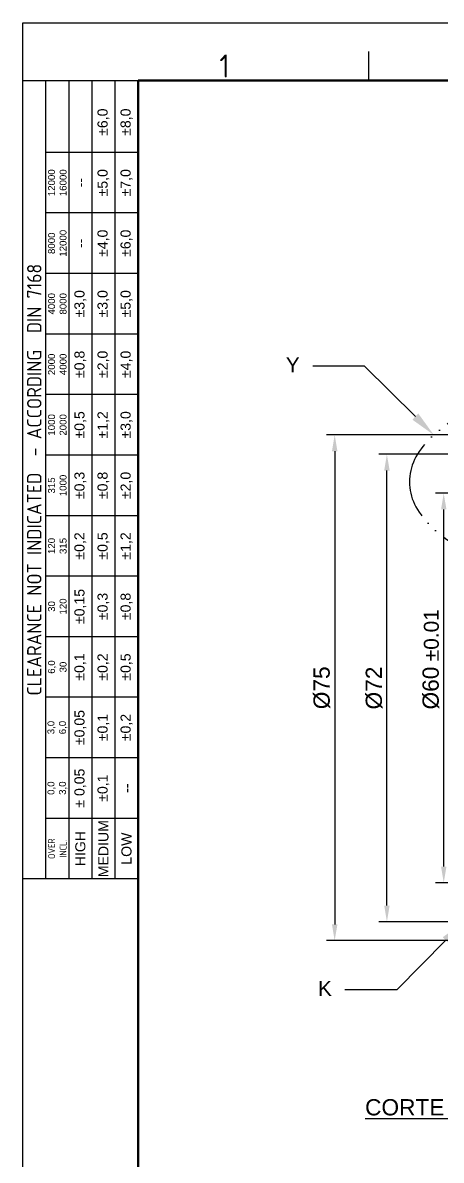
# Model space of a CAD drawing. Header units: millimetres. Extents: x 2217 to 2590, y 1108 to 1371.
# Drawn here: x 2217.2 to 2281.7, y 1196.2 to 1371.4 of the extents above; entities that cross this region are included whole.
import ezdxf
from ezdxf import colors
from ezdxf.entities.mleader import LeaderData, LeaderLine
from ezdxf.enums import TextEntityAlignment as Align
from ezdxf.math import Vec2, Vec3

# ---------------------------------------------------------------- set-up
doc = ezdxf.new("R2010")
doc.units = ezdxf.units.MM
doc.linetypes.add('ACAD_ISO05W100', pattern=[33, 24, -3, 0, -3, 0, -3])
doc.layers.add('AM_0', color=7, linetype='Continuous', lineweight=50)
doc.layers.add('AM_BOR', color=7, linetype='Continuous', lineweight=50)
doc.styles.add('ACISOTS', font='isocp.shx', dxfattribs={"height": 1})
doc.styles.get("Standard").update_dxf_attribs({"font": 'arial.ttf'})
doc.dimstyles.new('ISO-25', dxfattribs={"dimtxt": 2.5, "dimasz": 2.5, "dimexe": 1.25, "dimexo": 0.625, "dimtad": 1, "dimtxsty": 'Standard', "dimcen": 2.5, "dimadec": 0, "dimazin": 0, "dimtfac": 1, "dimtmove": 0, "dimatfit": 3, "dimfxl": 1, "dimarcsym": 0})

# ---------------------------------------------------------------- blocks, each defined once
blk = doc.blocks.new('A3 ZTL')
for p, q in [((19.57, 280.82), (19.57, 9.78)), ((401.17, 280.82), (19.57, 280.82))]:
    blk.add_line(p, q)
at = {"layer": 'AM_BOR', "color": 135, "lineweight": 25}
for p, q in [((0, 0), (0, 290.61)), ((0, 290.61), (410.96, 290.61)), ((58.71, 280.82), (58.71, 285.71)), ((3.91, 145.3), (3.91, 280.82)), ((7.83, 280.82), (7.83, 145.3)), ((11.74, 280.82), (11.74, 145.3)), ((15.66, 145.3), (15.66, 280.82)), ((19.57, 268.59), (3.91, 268.59)), ((19.57, 258.32), (3.91, 258.32)), ((19.57, 248.04), (3.91, 248.04)), ((19.57, 237.77), (3.91, 237.77)), ((19.57, 227.5), (3.91, 227.5)), ((19.57, 217.22), (3.91, 217.22)), ((19.57, 206.95), (3.91, 206.95)), ((19.57, 196.67), (3.91, 196.67)), ((19.57, 186.4), (3.91, 186.4)), ((19.57, 176.13), (3.91, 176.13)), ((19.57, 165.85), (3.91, 165.85)), ((19.57, 155.58), (3.91, 155.58))]:
    blk.add_line(p, q, dxfattribs=at)
blk.add_lwpolyline([(19.57, 145.3), (0, 145.3), (0, 280.82), (19.57, 280.82)], close=True, dxfattribs=at)
at = {"layer": 'AM_BOR', "color": 135, "lineweight": 25, "style": 'ACISOTS'}
blk.add_text('1', height=3.91, dxfattribs=at).set_placement((34.25, 283.27), align=Align.MIDDLE)
at = {"layer": 'AM_BOR', "color": 135, "lineweight": 25, "attachment_point": 5, "rotation": 90}
for s, insert, char_height, width in [('±6,0', (13.7, 273.73), 1.712, 10.274), ('±8,0', (17.61, 273.73), 1.712, 10.274), ('12000\\P16000', (5.87, 263.45), 1.174, 10.274), ('±5,0', (13.7, 263.45), 1.712, 10.274), ('±7,0', (17.61, 263.45), 1.712, 10.274), ('--', (9.78, 263.45), 1.712, 10.274), ('8000\\P12000', (5.87, 253.18), 1.174, 10.274), ('±4,0', (13.7, 253.18), 1.712, 10.274), ('±6,0', (17.61, 253.18), 1.712, 10.274), ('--', (9.78, 253.18), 1.712, 10.274), ('{\\Fisocp.shx|c0;CLEARANCE NOT INDICATED  - ACCORDING  DIN 7168}', (1.96, 213.06), 2.4462, 135.5186), ('4000\\P8000', (5.87, 242.91), 1.174, 10.274), ('±3,0', (9.78, 242.91), 1.712, 10.274), ('±3,0', (13.7, 242.91), 1.712, 10.274), ('±5,0', (17.61, 242.91), 1.712, 10.274), ('2000\\P4000', (5.87, 232.63), 1.174, 10.274), ('±0,8', (9.78, 232.63), 1.712, 10.274), ('±2,0', (13.7, 232.63), 1.712, 10.274), ('±4,0', (17.61, 232.63), 1.712, 10.274), ('1000\\P2000', (5.87, 222.36), 1.174, 10.274), ('±0,5', (9.78, 222.36), 1.712, 10.274), ('±1,2', (13.7, 222.36), 1.712, 10.274), ('±3,0', (17.61, 222.36), 1.712, 10.274), ('±0,3', (9.78, 212.08), 1.712, 10.274), ('±0,8', (13.7, 212.08), 1.712, 10.274), ('±2,0', (17.61, 212.08), 1.712, 10.274), ('315\\P1000', (5.87, 212.08), 1.174, 10.274), ('120\\P315', (5.87, 201.81), 1.174, 10.274), ('±0,2', (9.78, 201.81), 1.712, 10.274), ('±0,5', (13.7, 201.81), 1.712, 10.274), ('±1,2', (17.61, 201.81), 1.712, 10.274), ('±0,15', (9.78, 191.54), 1.712, 10.274), ('±0,3', (13.7, 191.54), 1.712, 10.274), ('±0,8', (17.61, 191.54), 1.712, 10.274), ('30\\P120', (5.87, 191.54), 1.174, 10.274), ('±0,1', (9.78, 181.26), 1.712, 10.274), ('±0,2', (13.7, 181.26), 1.712, 10.274), ('±0,5', (17.61, 181.26), 1.712, 10.274), ('6,0\\P30', (5.87, 181.26), 1.174, 10.274), ('±0,05', (9.78, 170.99), 1.712, 10.274), ('3,0\\P6,0', (5.87, 170.99), 1.174, 10.274), ('±0,1', (13.7, 170.99), 1.712, 10.274), ('±0,2', (17.61, 170.99), 1.712, 10.274), ('± 0,05', (9.78, 160.71), 1.712, 10.274), ('\\pt4.69206;±0,1', (13.7, 160.71), 1.7123, 10.274), ('0,0\\P3,0', (5.87, 160.71), 1.174, 10.274), ('--', (17.61, 160.71), 1.712, 10.274), ('MEDIUM', (13.7, 150.44), 1.712, 10.274), ('HIGH', (9.78, 150.44), 1.712, 10.274), ('LOW', (17.61, 150.44), 1.712, 10.274), ('{\\Fisocp.shx|c0;OVER\\PINCL.}', (5.87, 150.44), 1.1742, 10.274)]:
    blk.add_mtext(s, dxfattribs=dict(at, insert=insert, char_height=char_height, width=width))
blk = doc.blocks.new('*D49')
at = {"color": 0, "lineweight": -2}
for p, q in [((2290.39, 1304.95), (2272.05, 1304.95)), ((2273.3, 1235.45), (2273.3, 1302.45)), ((2290.39, 1232.95), (2272.05, 1232.95))]:
    blk.add_line(p, q, dxfattribs=at)
at = {"color": 0}
for points in [[(2272.88, 1302.45), (2273.72, 1302.45), (2273.3, 1304.95)], [(2272.88, 1235.45), (2273.72, 1235.45), (2273.3, 1232.95)]]:
    blk.add_solid(points, dxfattribs=at)
at = {"layer": 'Defpoints', "color": 0}
for p in [(2273.3, 1304.95), (2291.02, 1304.95), (2291.02, 1232.95)]:
    blk.add_point(p, dxfattribs=at)
at = {"color": 0, "insert": (2271.33, 1268.95), "char_height": 2.5, "attachment_point": 5, "rotation": 90}
blk.add_mtext('%%C72', dxfattribs=at)
blk = doc.blocks.new('*D50')
at = {"color": 0, "lineweight": -2}
for p, q in [((2286.39, 1298.95), (2280.8, 1298.95)), ((2282.05, 1241.45), (2282.05, 1296.45)), ((2286.39, 1238.95), (2280.8, 1238.95))]:
    blk.add_line(p, q, dxfattribs=at)
at = {"color": 0}
for points in [[(2281.64, 1296.45), (2282.47, 1296.45), (2282.05, 1298.95)], [(2281.64, 1241.45), (2282.47, 1241.45), (2282.05, 1238.95)]]:
    blk.add_solid(points, dxfattribs=at)
at = {"layer": 'Defpoints', "color": 0}
for p in [(2282.05, 1298.95), (2287.02, 1298.95), (2287.02, 1238.95)]:
    blk.add_point(p, dxfattribs=at)
at = {"color": 0, "insert": (2280.08, 1268.95), "char_height": 2.5, "attachment_point": 5, "rotation": 90}
blk.add_mtext('%%C60', dxfattribs=at)
blk = doc.blocks.new('*D73')
at = {"color": 0, "lineweight": -2}
for p, q in [((2318.33, 1307.93), (2264.01, 1307.93)), ((2265.26, 1305.43), (2265.26, 1232.55)), ((2317.33, 1230.05), (2264.01, 1230.05))]:
    blk.add_line(p, q, dxfattribs=at)
at = {"color": 0}
for points in [[(2264.84, 1305.43), (2265.68, 1305.43), (2265.26, 1307.93)], [(2264.84, 1232.55), (2265.68, 1232.55), (2265.26, 1230.05)]]:
    blk.add_solid(points, dxfattribs=at)
at = {"layer": 'Defpoints', "color": 0}
for p in [(2318.96, 1307.93), (2265.26, 1230.05), (2317.96, 1230.05)]:
    blk.add_point(p, dxfattribs=at)
at = {"color": 0, "insert": (2263.29, 1268.99), "char_height": 2.5, "attachment_point": 5, "rotation": 90}
blk.add_mtext('%%C75', dxfattribs=at)

msp = doc.modelspace()

# ---------------------------------------------------------------- linework, layer by layer
at = {"linetype": 'ACAD_ISO05W100', "ltscale": 0.5, "extrusion": (0, 0, -1)}
msp.add_ellipse((2316.746, 1300.7), major_axis=(-39.991, 0), ratio=0.4268581, start_param=-1.5707963, end_param=4.712389, dxfattribs=at)

# ---------------------------------------------------------------- block references
at = {"layer": 'AM_0', "color": 0, "lineweight": 0, "xscale": 0.9075000000000002, "yscale": 0.9075000000000002, "zscale": 0.9075000000000002}
msp.add_blockref('A3 ZTL', (2217.226, 1107.689), dxfattribs=at)

# ---------------------------------------------------------------- texts
at = {"insert": (2278.987, 1273.079), "char_height": 2.3, "attachment_point": 1, "rotation": 90}
msp.add_mtext_dynamic_manual_height_columns('±0.01', width=18.23779, gutter_width=12.5, heights=[0], dxfattribs=at)
at = {"insert": (2269.939, 1205.632), "char_height": 2.5, "attachment_point": 1}
msp.add_mtext_dynamic_manual_height_columns('{\\LCORTE AA}', width=28.00005, gutter_width=12.5, heights=[0], dxfattribs=at)

# ---------------------------------------------------------------- dimensions: what is measured, and where the dimension line sits
for base, p1, p2, text, picture, middle in [((2265.259, 1230.052), (2318.956, 1307.929), (2317.956, 1230.052), '%%C75', '*D73', (2263.287, 1268.99)), ((2273.302, 1304.947), (2291.017, 1232.947), (2291.017, 1304.947), '%%C72', '*D49', (2271.33, 1268.947)), ((2282.053, 1298.947), (2287.017, 1238.947), (2287.017, 1298.947), '%%C60', '*D50', (2280.082, 1268.947))]:
    dim = msp.add_linear_dim(base=base, p1=p1, p2=p2, angle=90, text=text, dimstyle='ISO-25')
    dim.commit()
    dim.dimension.update_dxf_attribs({"geometry": picture, "text_midpoint": middle})

# ---------------------------------------------------------------- leaders
ml = msp.add_multileader_mtext('Standard')
ml.set_content('Y', color=256)
ml.set_leader_properties()
ml.build(insert=Vec2(0, 0))
ctx = ml.context
ctx.base_point, ctx.char_height, ctx.plane_origin = Vec3(2255.763, 1318.518), 2.3, Vec3(2280.517, 1307.929)
ctx.text_align_type = 2
notes = []
notes.append((ctx, [(0, (1, 1, 0), (2269.871, 1318.518), (-1, 0), 8, [(0, [(2280.517, 1307.929)], 0, [])])]))
ctx.mtext.insert, ctx.mtext.alignment, ctx.mtext.flow_direction = Vec3(2259.871, 1319.898), 3, 5
ml = msp.add_multileader_mtext('Standard')
ml.set_content('K', color=256)
ml.set_leader_properties()
ml.build(insert=Vec2(0, 0))
ctx = ml.context
ctx.base_point, ctx.char_height, ctx.plane_origin = Vec3(2260.919, 1222.452), 2.3, Vec3(2285.167, 1232.947)
ctx.text_align_type = 2
notes.append((ctx, [(0, (1, 1, 0), (2274.82, 1222.452), (-1, 0), 8, [(0, [(2285.167, 1232.947)], 0, [])])]))
ctx.mtext.insert, ctx.mtext.alignment, ctx.mtext.flow_direction = Vec3(2264.82, 1223.832), 3, 5
for ctx, leaders in notes:
    for number, flags, end, landing, length, lines in leaders:
        leader = LeaderData()
        leader.index, (leader.has_last_leader_line, leader.has_dogleg_vector, leader.attachment_direction) = number, flags
        leader.last_leader_point, leader.dogleg_vector, leader.dogleg_length = Vec3(end), Vec3(landing), length
        for number, points, colour, breaks in lines:
            line = LeaderLine()
            line.index, line.vertices, line.color, line.breaks = number, Vec3.list(points), colors.encode_raw_color(colour), breaks
            leader.lines.append(line)
        ctx.leaders.append(leader)

doc.saveas('drawing.dxf')
